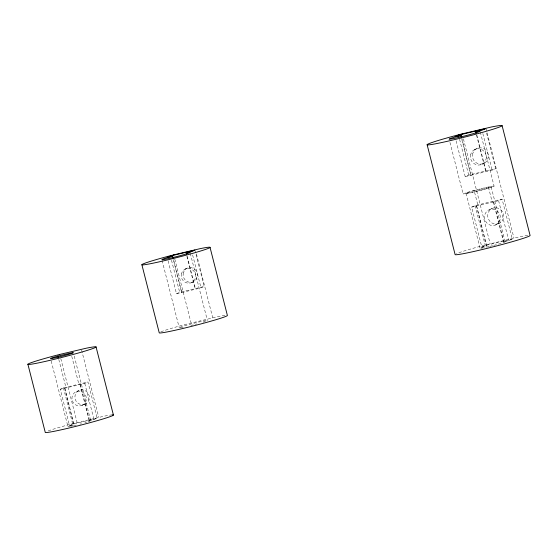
<?xml version="1.0" encoding="UTF-8"?>
<svg xmlns="http://www.w3.org/2000/svg" width="558" height="558" viewBox="0 0 558 558"><rect width="100%" height="100%" fill="white"/><g stroke="black" fill="none" stroke-linecap="round" stroke-linejoin="round"><path stroke-width="0.42" stroke-dasharray="2.79 2.09" d="M184.858 269.207L186.721 268.384M474.398 149.649L476.448 148.742M192.064 282.369L193.926 281.546M168.104 260.809L176.495 293.738L179.676 292.343L204.186 286.463L195.147 250.995M173.315 259.609L181.706 292.545L173.573 259.498M181.706 292.545L201.013 287.865L204.186 286.463M482.321 164.122L484.372 163.222M456.081 140.853L465.205 176.635L468.692 175.093L495.664 168.635L486.541 132.853M461.815 139.535L470.931 175.324L461.891 138.579M470.931 175.324L492.17 170.169L495.664 168.635M471.629 207.13L476.567 205.944L486.75 245.883L481.812 247.068L471.629 207.13L475.123 205.588L502.088 199.122L512.272 239.068L508.777 240.603L503.539 241.921A12.946 0.635 -14.3 0 1 493.3 245.499M60.271 389.254L64.756 388.18L74.012 424.492L69.527 425.566L60.271 389.254L63.445 387.859L87.955 381.979L97.211 418.291L89.273 420.885A11.774 0.572 -14.3 0 1 88.004 421.89M483.647 247.759A12.946 0.635 -14.3 0 1 486.443 246.022L476.567 205.944M70.524 426.326A11.774 0.572 -14.3 0 1 73.74 424.617L64.756 388.18M476.267 206.076L498.594 200.664L502.088 199.122M64.484 388.305L84.781 383.381L87.955 381.979M76.516 391.521L79.473 390.216M489.499 209.613L492.756 208.183M81.831 405.554A7.505 7.191 66.2 0 0 83.679 392.846A7.505 7.191 66.2 0 0 72.003 397.205A7.505 7.191 66.2 0 0 81.831 405.554L84.788 404.25A7.505 7.191 66.2 0 0 86.643 391.542A7.505 7.191 66.2 0 0 74.967 395.901A7.505 7.191 66.2 0 0 84.788 404.25M495.344 225.048A8.251 7.91 66.2 0 0 497.38 211.077A8.251 7.91 66.2 0 0 484.539 215.869A8.251 7.91 66.2 0 0 495.344 225.048L498.601 223.619A8.251 7.91 66.2 0 0 500.638 209.641A8.251 7.91 66.2 0 0 487.797 214.439A8.251 7.91 66.2 0 0 498.601 223.619M69.527 425.566L72.7 424.171L97.211 418.291M481.812 247.068L485.307 245.527L512.272 239.068M474.16 190.627L472.445 191.094A12.946 0.635 -14.3 0 0 467.681 193.201A12.946 0.635 -14.3 0 0 484.769 189.099A12.946 0.635 -14.3 0 0 489.54 187L474.16 190.627L477.976 205.602M527.749 235.406A38.69 1.89 -14.3 0 0 519.393 236.85L483.277 245.506A38.69 1.89 -14.3 0 0 456.493 253.681M224.937 315.437A35.175 1.716 -14.3 0 0 217.662 316.707L184.831 324.575A35.175 1.716 -14.3 0 0 160.481 332.01M112.353 414.873A35.175 1.716 -14.3 0 0 103.683 416.275L70.852 424.15A35.175 1.716 -14.3 0 0 46.509 431.578M465.205 176.635L471.224 175.191M176.495 293.738L181.971 292.427M485.948 128.166L513.946 238.008M482.837 133.557L492.17 170.169M498.594 200.664L508.777 240.603M480.319 132.079L494.102 186.17A15.994 0.781 -14.3 0 1 470.722 192.796A15.994 0.781 -14.3 0 1 470.994 191.331A15.994 0.781 -14.3 0 1 494.102 186.17M491.159 186.916L505.157 241.837M476.818 135.001L486.151 171.613M493.663 201.843L503.839 241.788M476.525 135.127L485.858 171.738M493.356 201.975L503.539 241.921M488.431 187.202L492.247 202.184M463.426 138.9L490.14 243.713M459.576 139.312L468.692 175.093M475.123 205.588L485.307 245.527M466.063 193.284L480.061 248.205M449.957 142.436L463.112 194.031M196.43 253.883L212.71 317.76M192.622 254.929L201.013 287.865M190.264 253.318L207.402 320.564M187.146 256.241L195.544 289.177M186.881 256.359L195.279 289.295M174.787 259.065L191.073 322.949M171.494 260.251L179.676 292.343M162.085 260.467L179.223 327.713M81.594 350.089L98.738 417.335M84.781 383.381L94.037 419.693M74.249 356.088L90.745 420.809M80.296 384.455L89.552 420.767M80.017 384.574L89.273 420.885M71.766 356.332L79.013 384.762M60.815 358.634L77.102 422.518M58.792 359.443L66.039 387.873M63.445 387.859L72.7 424.171M51.217 361.04L67.93 426.598M492.477 245.708A12.946 0.635 -14.3 0 1 490.029 246.315M489.233 246.51A12.946 0.635 -14.3 0 1 484.232 247.633M183.247 327.211A14.536 0.711 -14.3 0 1 189.804 324.317A14.536 0.711 -14.3 0 1 206.885 320.885M205.442 321.429A14.536 0.711 -14.3 0 1 203.175 322.154M196.821 323.954A14.536 0.711 -14.3 0 1 195.377 324.337M193.173 324.902A14.536 0.711 -14.3 0 1 190.969 325.454M86.581 422.322A11.774 0.572 -14.3 0 1 84.942 422.797M81.454 423.752A11.774 0.572 -14.3 0 1 79.968 424.143M76.272 425.056A11.774 0.572 -14.3 0 1 74.186 425.545M73.537 425.691A11.774 0.572 -14.3 0 1 71.194 426.193M472.717 153.589A8.251 7.91 66.2 0 0 482.447 163.968A8.251 7.91 66.2 0 0 486.06 150.388A8.251 7.91 66.2 0 0 472.717 153.589M470.666 154.489A8.251 7.91 66.2 0 0 480.396 164.875A8.251 7.91 66.2 0 0 484.016 151.295A8.251 7.91 66.2 0 0 470.666 154.489M181.469 273.608A7.505 7.191 66.2 0 0 190.313 283.046A7.505 7.191 66.2 0 0 193.598 270.7A7.505 7.191 66.2 0 0 181.469 273.608M183.331 272.785A7.505 7.191 66.2 0 0 192.175 282.229A7.505 7.191 66.2 0 0 195.46 269.884A7.505 7.191 66.2 0 0 183.331 272.785"/><path stroke-width="0.84" d="M172.715 256.115L167.24 257.426L170.42 256.031L194.93 250.151L191.757 251.553L186.023 252.976A14.536 0.711 -14.3 0 1 183.924 254.629A14.536 0.711 -14.3 0 1 163.131 259.616A14.536 0.711 -14.3 0 1 172.45 256.234L173.147 257.803M461.041 135.252L460.748 135.378A15.994 0.781 -14.3 0 0 450.494 139.095A15.994 0.781 -14.3 0 0 473.365 133.613A15.994 0.781 -14.3 0 0 475.681 131.8L481.986 130.23L485.481 128.689L458.516 135.155L455.021 136.696L461.041 135.252L461.466 136.912M57.941 356.102L56.379 356.527A11.774 0.572 -14.3 0 0 52.047 358.438A11.774 0.572 -14.3 0 0 67.588 354.714A11.774 0.572 -14.3 0 0 71.919 352.802L57.941 356.102L58.367 357.769M502.102 125.662L530.1 235.511A38.69 1.89 -14.3 0 1 492.226 247.068A38.69 1.89 -14.3 0 1 455.112 254.532L427.114 144.689M475.681 131.8L476.1 133.46M460.748 135.378L461.173 137.045M458.516 135.155L458.941 136.815M210.045 247.403L227.399 315.486A35.175 1.716 -14.3 0 1 192.963 325.998A35.175 1.716 -14.3 0 1 159.232 332.784L141.871 264.701M186.288 252.865L186.714 254.553M172.45 256.234L172.882 257.922M96.067 346.971L113.42 415.061M27.9 364.269L45.254 432.352A35.175 1.716 -14.3 0 0 83.442 424.422A35.175 1.716 -14.3 0 0 112.353 414.873M462.143 133.871L455.272 135.664A38.69 1.89 -14.3 0 0 430.469 144.662A38.69 1.89 -14.3 0 0 485.802 131.395A38.69 1.89 -14.3 0 0 491.389 127.001L462.143 133.871M173.719 254.866L167.477 256.492A35.175 1.716 -14.3 0 0 144.92 264.673A35.175 1.716 -14.3 0 0 195.223 252.614A35.175 1.716 -14.3 0 0 200.308 248.617L173.719 254.866M59.741 354.435L53.498 356.06A35.175 1.716 -14.3 0 0 30.948 364.248A35.175 1.716 -14.3 0 0 81.245 352.189A35.175 1.716 -14.3 0 0 86.33 348.192L59.741 354.435"/></g></svg>
